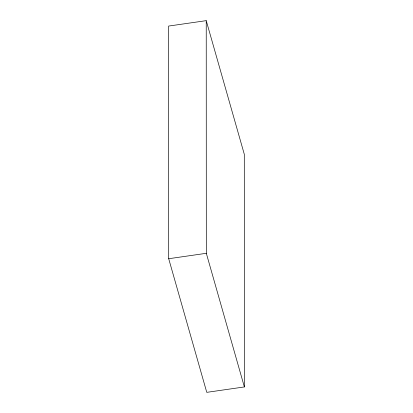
<?xml version="1.0" encoding="UTF-8"?>
<svg xmlns="http://www.w3.org/2000/svg" width="413" height="413" viewBox="0 0 413 413"><rect width="100%" height="100%" fill="white"/><g stroke="black" fill="none" stroke-linecap="round" stroke-linejoin="round"><path stroke-width="0.62" d="M206.232 20.65L168.623 26.065L168.7 258.719L206.768 392.35L244.377 386.935L244.3 154.281L206.232 20.65L206.314 253.303L244.377 386.935M168.7 258.719L206.314 253.303"/></g></svg>
